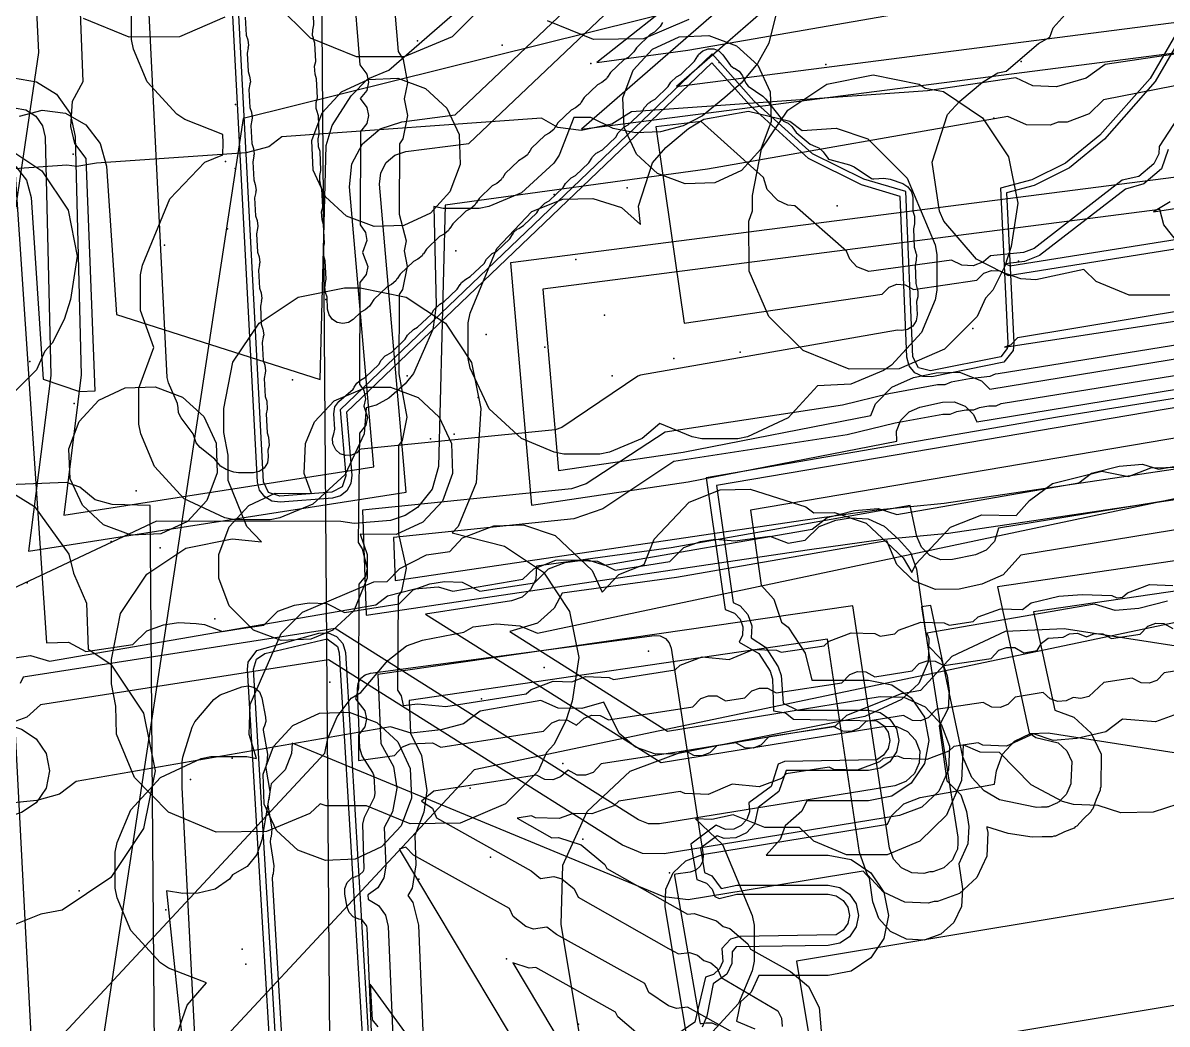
# Model space of a CAD drawing. Header units: metres. Extents: x -3943 to -3664, y 4962 to 6622.
# Drawn here: x -3875.12 to -3837.17, y 6175.87 to 6209.08 of the extents above; entities that cross this region are included whole.
import ezdxf

# ---------------------------------------------------------------- set-up
doc = ezdxf.new("R2010")
doc.units = ezdxf.units.M
for name, color, linetype in [('AI_GREENING_EXCLUSIONS', 1, 'Continuous'), ('AI_GREENING_LAWN', 82, 'Continuous'), ('AI_GREENING_REJECTED', 6, 'Continuous')]:
    doc.layers.add(name, color=color, linetype=linetype)

msp = doc.modelspace()

# ---------------------------------------------------------------- linework, layer by layer
at = {"layer": 'AI_GREENING_EXCLUSIONS'}
for points in [[(-3865.849, 6294.142), (-3864.477, 6112.147)], [(-3875.359, 6204.318), (-3875.002, 6203.855), (-3874.85, 6203.289), (-3874.445, 6197.264), (-3873.242, 6196.852), (-3872.728, 6196.872), (-3873.027, 6204.578), (-3873.4, 6205.07), (-3873.536, 6205.639), (-3873.48, 6206.484), (-3873.126, 6207.137), (-3873.537, 6217.773), (-3873.91, 6218.265), (-3874.059, 6219.143), (-3873.943, 6219.822), (-3873.636, 6220.332), (-3874.443, 6241.17), (-3875.359, 6240.76)], [(-3876.358, 6218.601), (-3874.336, 6188.515), (-3873.613, 6188.534), (-3873.035, 6188.229), (-3871.475, 6188.457), (-3871.01, 6188.916), (-3870.458, 6189.112), (-3869.963, 6189.184), (-3869.379, 6189.154), (-3869.105, 6189.126), (-3868.501, 6188.893), (-3868.029, 6188.962), (-3867.127, 6189.103), (-3866.666, 6189.566), (-3866.117, 6189.768), (-3865.623, 6189.845), (-3865.038, 6189.821), (-3864.457, 6189.521), (-3862.639, 6189.806), (-3862.178, 6190.269), (-3861.629, 6190.47), (-3861.135, 6190.548), (-3860.55, 6190.524), (-3859.97, 6190.224), (-3858.152, 6190.509), (-3857.691, 6190.971), (-3857.141, 6191.173), (-3856.647, 6191.25), (-3856.062, 6191.226), (-3855.482, 6190.927), (-3853.664, 6191.211), (-3853.203, 6191.674), (-3852.653, 6191.876), (-3852.159, 6191.953), (-3851.497, 6191.893), (-3850.35, 6192.052), (-3849.744, 6191.825), (-3849.176, 6191.914), (-3848.715, 6192.377), (-3848.166, 6192.578), (-3847.672, 6192.656), (-3847.087, 6192.632), (-3846.556, 6192.386), (-3846.079, 6191.947), (-3845.682, 6191.511), (-3845.485, 6190.955), (-3845.123, 6188.436), (-3844.666, 6187.969), (-3844.471, 6187.418), (-3844.4, 6186.923), (-3844.431, 6186.338), (-3844.738, 6185.762), (-3844.476, 6183.94), (-3844.019, 6183.473), (-3843.824, 6182.921), (-3843.753, 6182.427), (-3843.785, 6181.842), (-3844.08, 6181.189), (-3843.96, 6180.355), (-3843.992, 6179.77), (-3844.244, 6179.242), (-3844.68, 6178.851), (-3845.231, 6178.656), (-3845.816, 6178.688), (-3846.344, 6178.94), (-3846.735, 6179.376), (-3846.93, 6179.928), (-3847.042, 6180.708), (-3847.253, 6180.939), (-3853.056, 6179.994), (-3853.871, 6180.089), (-3866.188, 6185.187), (-3866.213, 6184.845), (-3866.42, 6184.297), (-3866.886, 6183.84), (-3867.194, 6181.982), (-3867.364, 6181.496), (-3867.689, 6181.096), (-3868.175, 6180.82), (-3868.266, 6180.676), (-3868.744, 6180.339), (-3869.315, 6180.21), (-3869.815, 6180.197), (-3870.355, 6180.289), (-3869.253, 6169.775)], [(-3875.237, 6205.978), (-3874.483, 6206.181), (-3873.709, 6206.08), (-3873.033, 6205.691), (-3872.557, 6205.073), (-3872.353, 6204.32), (-3872.023, 6199.399), (-3865.264, 6197.253), (-3865.066, 6205.013), (-3864.87, 6205.672), (-3864.233, 6206.662), (-3863.684, 6207.217), (-3862.99, 6207.508), (-3853.147, 6216.064)], [(-3849.882, 6210.077), (-3853.449, 6206.97), (-3791.78, 6214.915)], [(-3875.435, 6207.259), (-3874.666, 6207.125), (-3874.006, 6206.708), (-3873.557, 6206.07), (-3873.386, 6205.309), (-3873.191, 6197.404), (-3873.769, 6192.748), (-3863.488, 6194.356), (-3864.293, 6203.64), (-3864.213, 6204.396), (-3863.857, 6205.067), (-3863.277, 6205.558), (-3862.556, 6205.796), (-3860.781, 6206.025), (-3852.043, 6214.324)], [(-3850.274, 6211.061), (-3856.595, 6205.556), (-3791.652, 6213.924)], [(-3875.41, 6206.259), (-3875.026, 6206.192), (-3874.696, 6205.984), (-3874.471, 6205.665), (-3874.386, 6205.284), (-3874.191, 6197.379), (-3874.932, 6191.555), (-3862.412, 6193.512), (-3863.296, 6203.726), (-3863.257, 6204.104), (-3863.079, 6204.44), (-3862.789, 6204.685), (-3862.428, 6204.805), (-3860.329, 6205.075), (-3851.354, 6213.599)], [(-3836.587, 6208.825), (-3837.569, 6207.133), (-3839.253, 6205.216), (-3840.416, 6204.263), (-3841.579, 6203.686), (-3842.498, 6203.44), (-3842.253, 6198.459), (-3842.285, 6198.212), (-3842.59, 6197.826), (-3844.98, 6197.333), (-3845.278, 6197.342), (-3845.545, 6197.473), (-3845.733, 6197.704), (-3845.808, 6197.992), (-3846.032, 6203.318), (-3847.315, 6203.709), (-3849.07, 6204.581), (-3851.015, 6206.352), (-3852.272, 6207.752), (-3864.389, 6196.16), (-3864.214, 6194.072), (-3864.245, 6193.8), (-3864.379, 6193.56), (-3864.594, 6193.39), (-3864.858, 6193.316), (-3866.588, 6193.183), (-3866.863, 6193.217), (-3867.104, 6193.355), (-3867.272, 6193.575), (-3867.341, 6193.844), (-3868.344, 6212.884)], [(-3836.777, 6208.889), (-3837.741, 6207.235), (-3839.403, 6205.349), (-3840.542, 6204.418), (-3841.665, 6203.866), (-3842.706, 6203.594), (-3842.453, 6198.45), (-3842.476, 6198.273), (-3842.693, 6197.997), (-3845.017, 6197.53), (-3845.42, 6197.63), (-3845.609, 6198), (-3845.839, 6203.478), (-3847.236, 6203.892), (-3848.94, 6204.732), (-3850.876, 6206.496), (-3852.261, 6208.054), (-3864.596, 6196.239), (-3864.413, 6194.055), (-3864.531, 6193.689), (-3864.873, 6193.515), (-3866.604, 6193.382), (-3866.972, 6193.505), (-3867.141, 6193.854), (-3868.155, 6213.098)], [(-3849.916, 6212.635), (-3856.085, 6207.76), (-3853.073, 6208.173), (-3842.93, 6209.943)], [(-3821.509, 6210.341), (-3839.233, 6207.697), (-3839.857, 6207.238), (-3840.848, 6206.951), (-3841.627, 6206.989), (-3842.193, 6207.256), (-3845.121, 6206.825), (-3854.936, 6206.124), (-3855.593, 6205.714), (-3856.603, 6205.504), (-3857.378, 6205.601), (-3857.922, 6205.911), (-3866.536, 6205.296), (-3866.964, 6204.965), (-3867.717, 6204.761), (-3872.677, 6204.42), (-3873.332, 6204.309), (-3873.67, 6204.352), (-3876.658, 6204.146)], [(-3864.182, 6210.523), (-3863.947, 6207.689), (-3863.713, 6207.374), (-3863.663, 6207.106), (-3863.719, 6206.838), (-3863.933, 6206.573), (-3863.717, 6206.272), (-3863.664, 6206.004), (-3863.718, 6205.737), (-3863.931, 6205.47), (-3863.94, 6202.381), (-3863.764, 6202.126), (-3863.714, 6201.857), (-3863.858, 6201.46), (-3863.679, 6201.001), (-3863.733, 6200.733), (-3863.946, 6200.467), (-3863.956, 6197.093), (-3863.815, 6196.878), (-3863.764, 6196.609), (-3863.815, 6196.368), (-3863.694, 6195.998), (-3863.749, 6195.73), (-3863.961, 6195.463), (-3864.005, 6191.842), (-3863.866, 6191.629), (-3863.71, 6190.994), (-3863.764, 6190.727), (-3863.976, 6190.46), (-3863.987, 6187.007), (-3864.097, 6186.656), (-3863.777, 6186.259), (-3863.725, 6185.991), (-3863.779, 6185.723), (-3863.991, 6185.457), (-3863.994, 6184.612), (-3862.804, 6184.775), (-3862.531, 6185.063), (-3862.275, 6185.159), (-3861.538, 6185.195), (-3861.264, 6185.054), (-3857.857, 6185.58), (-3857.586, 6185.864), (-3857.33, 6185.96), (-3857.058, 6185.95), (-3856.76, 6185.784), (-3856.509, 6186.014), (-3856.253, 6186.11), (-3855.98, 6186.1), (-3855.702, 6185.955), (-3852.909, 6186.386), (-3852.642, 6186.666), (-3852.386, 6186.761), (-3852.113, 6186.751), (-3851.816, 6186.585), (-3851.184, 6186.687), (-3850.951, 6186.919), (-3850.696, 6187.015), (-3850.423, 6187.005), (-3850.141, 6186.856), (-3847.962, 6187.192), (-3847.698, 6187.467), (-3847.442, 6187.562), (-3847.169, 6187.552), (-3846.872, 6187.386), (-3845.63, 6187.587), (-3845.394, 6187.824), (-3845.138, 6187.92), (-3844.865, 6187.911), (-3844.579, 6187.758), (-3843.015, 6187.997), (-3842.754, 6188.268), (-3842.498, 6188.363), (-3842.225, 6188.354), (-3841.927, 6188.187), (-3841.481, 6188.26), (-3841.34, 6188.504), (-3841.121, 6188.668), (-3840.625, 6188.702), (-3840.417, 6188.808), (-3840.145, 6188.83), (-3839.85, 6188.716), (-3839.58, 6188.825), (-3839.307, 6188.816), (-3839.018, 6188.659), (-3838.067, 6188.803), (-3837.81, 6189.069), (-3837.554, 6189.165), (-3837.281, 6189.155), (-3836.983, 6188.989)], [(-3862.854, 6210.233), (-3862.679, 6208.122), (-3862.508, 6207.86), (-3862.363, 6207.093), (-3862.474, 6206.561), (-3862.364, 6206), (-3862.519, 6205.235), (-3862.632, 6205.067), (-3862.639, 6202.735), (-3862.414, 6201.845), (-3862.482, 6201.52), (-3862.379, 6200.997), (-3862.534, 6200.232), (-3862.647, 6200.064), (-3862.655, 6197.433), (-3862.394, 6195.994), (-3862.549, 6195.229), (-3862.662, 6195.06), (-3862.671, 6192.132), (-3862.41, 6190.99), (-3862.564, 6190.225), (-3862.677, 6190.057), (-3862.699, 6186.941), (-3862.575, 6186.753), (-3862.512, 6186.431), (-3862.02, 6186.488), (-3861.101, 6186.397), (-3858.434, 6186.817), (-3858.27, 6186.97), (-3857.538, 6187.243), (-3856.922, 6187.221), (-3856.462, 6187.393), (-3855.682, 6187.366), (-3855.536, 6187.299), (-3853.49, 6187.618), (-3853.325, 6187.772), (-3852.594, 6188.044), (-3851.7, 6187.964), (-3850.905, 6188.298), (-3850.125, 6188.271), (-3849.971, 6188.201), (-3848.546, 6188.419), (-3848.381, 6188.573), (-3847.65, 6188.845), (-3846.87, 6188.818), (-3846.686, 6188.733), (-3846.205, 6188.811), (-3846.078, 6188.93), (-3845.347, 6189.203), (-3844.567, 6189.176), (-3844.406, 6189.103), (-3843.602, 6189.22), (-3843.437, 6189.374), (-3842.706, 6189.647), (-3841.976, 6189.621), (-3841.683, 6189.841), (-3840.77, 6190.06), (-3839.992, 6190.121), (-3839.009, 6190.081), (-3838.841, 6190.005), (-3838.654, 6190.025), (-3838.493, 6190.175), (-3837.762, 6190.448), (-3836.982, 6190.42)], [(-3850.125, 6209.429), (-3850.388, 6208.406), (-3850.757, 6207.725), (-3851.297, 6207.077), (-3851.838, 6206.598), (-3852.588, 6205.99), (-3853.224, 6205.656), (-3853.974, 6205.461), (-3854.802, 6205.424), (-3855.548, 6205.572), (-3856.292, 6205.936), (-3856.854, 6205.934), (-3857.339, 6204.691), (-3857.517, 6204.427), (-3858.591, 6203.439), (-3859.674, 6202.986), (-3859.996, 6202.921), (-3861.184, 6202.921), (-3861.497, 6202.984), (-3861.42, 6199.705), (-3861.531, 6198.91), (-3862.169, 6197.451), (-3862.44, 6197.103), (-3862.988, 6196.628), (-3863.401, 6196.393), (-3863.743, 6196.308), (-3863.808, 6195.449), (-3864.439, 6194.102), (-3865.512, 6193.114), (-3866.596, 6192.661), (-3866.918, 6192.596), (-3868.106, 6192.596), (-3868.428, 6192.661), (-3869.775, 6193.292), (-3870.763, 6194.366), (-3871.216, 6195.449), (-3871.281, 6195.771), (-3871.281, 6196.959), (-3870.785, 6198.311), (-3871.226, 6199.533), (-3871.226, 6200.72), (-3871.161, 6201.043), (-3870.25, 6203.238), (-3869.09, 6204.46), (-3868.497, 6204.703), (-3868.476, 6205.1), (-3868.493, 6205.379), (-3869.753, 6205.868), (-3870.016, 6206.045), (-3871.004, 6207.119), (-3871.457, 6208.203), (-3871.522, 6208.525), (-3871.522, 6209.712)], [(-3859.808, 6209.694), (-3860.888, 6208.614), (-3862.474, 6207.951), (-3864.058, 6207.951), (-3865.58, 6208.571), (-3866.724, 6209.694)], [(-3868.424, 6209.262), (-3869.932, 6208.615), (-3871.593, 6208.599), (-3873.115, 6209.219)], [(-3853.034, 6209.19), (-3854.543, 6208.543), (-3856.204, 6208.527), (-3857.726, 6209.147)], [(-3837.089, 6200.047), (-3838.439, 6200.047), (-3839.523, 6200.5), (-3839.936, 6200.891), (-3841.528, 6200.558), (-3842.021, 6200.588), (-3842.655, 6200.806), (-3843.502, 6201.236), (-3844.58, 6202.505), (-3844.727, 6202.83), (-3844.963, 6204.46), (-3844.453, 6206.034), (-3844.052, 6206.475), (-3843.299, 6207.106), (-3842.794, 6207.419), (-3842.51, 6207.473), (-3841.438, 6208.395), (-3841.069, 6208.606), (-3840.953, 6208.913), (-3840.551, 6209.355)], [(-3790.982, 6208.868), (-3819.826, 6205.151), (-3819.87, 6204.511), (-3820.217, 6203.812), (-3820.805, 6203.299), (-3821.545, 6203.051), (-3835.241, 6201.286), (-3836.058, 6201.35), (-3836.78, 6201.736), (-3837.288, 6202.379), (-3837.419, 6202.885), (-3857.876, 6200.249), (-3857.354, 6194.225), (-3853.224, 6194.835), (-3847.001, 6196.05), (-3846.847, 6196.439), (-3846.305, 6196.999), (-3845.59, 6197.31), (-3844.838, 6197.473), (-3844.057, 6197.486), (-3843.331, 6197.2), (-3843.053, 6196.931), (-3801.897, 6203.662)], [(-3834.988, 6208.742), (-3837.434, 6204.979), (-3837.453, 6204.736), (-3837.613, 6204.404), (-3838.113, 6203.982), (-3838.668, 6203.856), (-3841.586, 6201.598), (-3841.936, 6201.456), (-3843.027, 6201.353), (-3843.261, 6201.146), (-3843.611, 6201.02), (-3843.985, 6201.04), (-3844.325, 6201.206), (-3847.07, 6200.825), (-3847.464, 6200.989), (-3847.696, 6201.242), (-3847.803, 6201.499), (-3849.525, 6203.009), (-3849.753, 6203.029), (-3850.085, 6203.188), (-3850.435, 6203.554), (-3850.56, 6203.944), (-3852.628, 6205.81), (-3854.127, 6205.626), (-3853.194, 6199.116), (-3846.622, 6200.082), (-3846.396, 6200.315), (-3846.139, 6200.406), (-3845.866, 6200.392), (-3845.583, 6200.235), (-3843.482, 6200.543), (-3843.256, 6200.775), (-3842.999, 6200.866), (-3842.726, 6200.852), (-3842.45, 6200.702), (-3827.921, 6203.017)], [(-3836.914, 6206.983), (-3839.283, 6206.519), (-3839.758, 6206.063), (-3840.485, 6205.78), (-3840.791, 6205.787), (-3841.058, 6205.683), (-3841.838, 6205.698), (-3842.452, 6205.966), (-3852.421, 6204.227), (-3861.122, 6203.03), (-3861.337, 6194.361), (-3861.554, 6193.611), (-3862.04, 6193.001), (-3862.447, 6192.735), (-3862.927, 6192.571), (-3864.133, 6192.474), (-3864.576, 6192.533), (-3870.693, 6192.546), (-3879.333, 6188.487)], [(-3788.133, 6206.658), (-3825.87, 6200.164), (-3842.78, 6197.44), (-3842.876, 6197.422), (-3843.053, 6197.349), (-3843.726, 6197.267), (-3844.332, 6197.155), (-3844.543, 6197.07), (-3844.789, 6197.072), (-3846.399, 6196.777), (-3847.937, 6196.402), (-3853.826, 6195.497), (-3856.443, 6193.789), (-3856.924, 6193.623), (-3863.865, 6192.909), (-3863.735, 6189.427), (-3849.037, 6191.605), (-3846.667, 6191.94), (-3844.429, 6192.155), (-3829.465, 6194.372), (-3800.911, 6198.41)], [(-3788.956, 6205.501), (-3825.701, 6199.179), (-3842.609, 6196.455), (-3842.685, 6196.44), (-3842.855, 6196.369), (-3843.086, 6196.367), (-3843.406, 6196.308), (-3843.592, 6196.231), (-3843.841, 6196.229), (-3844.156, 6196.171), (-3844.38, 6196.086), (-3844.61, 6196.088), (-3846.192, 6195.798), (-3847.784, 6195.413), (-3853.54, 6194.532), (-3855.886, 6192.959), (-3856.847, 6192.626), (-3862.831, 6192.01), (-3862.777, 6190.577), (-3849.177, 6192.595), (-3846.807, 6192.93), (-3844.564, 6193.146), (-3829.605, 6195.363), (-3801.051, 6199.401)], [(-3875.79, 6205.033), (-3874.493, 6204.165), (-3873.625, 6202.868), (-3873.321, 6201.337), (-3873.542, 6199.896), (-3873.754, 6199.241), (-3874.147, 6198.451), (-3874.396, 6198.184), (-3874.668, 6197.571), (-3875.748, 6196.491)], [(-3837.14, 6204.881), (-3837.364, 6204.236), (-3837.946, 6203.733), (-3838.558, 6203.562), (-3841.402, 6201.361), (-3841.902, 6201.158), (-3842.534, 6201.087), (-3842.386, 6201.017), (-3827.969, 6203.313)], [(-3837.075, 6203.137), (-3837.622, 6202.806), (-3828.13, 6204.3)], [(-3836.534, 6204.007), (-3858.955, 6201.118), (-3858.259, 6193.08), (-3853.056, 6193.849), (-3846.144, 6195.198), (-3846.15, 6195.534), (-3846.006, 6195.897), (-3845.735, 6196.177), (-3845.378, 6196.332), (-3844.626, 6196.495), (-3844.236, 6196.502), (-3843.873, 6196.359), (-3843.592, 6196.088), (-3843.488, 6195.847), (-3801.736, 6202.675)], [(-3819.39, 6202.396), (-3842.134, 6198.626), (-3842.364, 6198.385), (-3842.563, 6198.315), (-3829.894, 6200.26)], [(-3803.679, 6198.71), (-3842.763, 6192.318), (-3842.905, 6191.87), (-3843.177, 6191.59), (-3843.535, 6191.435), (-3844.288, 6191.273), (-3844.678, 6191.267), (-3845.041, 6191.411), (-3845.321, 6191.683), (-3845.476, 6192.041), (-3845.697, 6193.068), (-3853.619, 6191.667), (-3858.084, 6191.06), (-3858.115, 6190.611), (-3858.286, 6190.279), (-3858.567, 6190.033), (-3858.919, 6189.908), (-3861.766, 6189.463), (-3853.96, 6184.54), (-3846.528, 6185.75), (-3846.138, 6185.737), (-3845.783, 6185.575), (-3845.517, 6185.29), (-3845.381, 6184.924), (-3845.394, 6184.534), (-3845.556, 6184.179), (-3845.841, 6183.913), (-3846.207, 6183.776), (-3854.012, 6182.505), (-3854.372, 6182.512), (-3854.706, 6182.646), (-3864.771, 6188.993), (-3875.112, 6187.377), (-3875.213, 6187.164)], [(-3823.994, 6198.683), (-3840.815, 6196.001), (-3852.459, 6193.983), (-3851.834, 6189.622), (-3851.518, 6189.5), (-3851.336, 6189.297), (-3851.245, 6189.039), (-3851.26, 6188.766), (-3851.369, 6188.539), (-3850.716, 6188.165), (-3850.341, 6187.579), (-3850.267, 6187.316), (-3850.229, 6186.256), (-3849.827, 6186.196), (-3849.562, 6185.978), (-3846.806, 6185.925), (-3846.579, 6185.773), (-3846.427, 6185.546), (-3846.374, 6185.278), (-3846.427, 6185.01), (-3846.579, 6184.783), (-3846.806, 6184.631), (-3849.864, 6184.578), (-3850.078, 6184.486), (-3850.304, 6183.753), (-3851.049, 6183.208), (-3851.025, 6182.912), (-3851.118, 6182.655), (-3851.301, 6182.453), (-3851.549, 6182.337), (-3851.821, 6182.324), (-3852.13, 6182.463), (-3852.976, 6181.837), (-3852.777, 6180.661), (-3852.449, 6180.541), (-3852.265, 6180.339), (-3852.18, 6180.103), (-3852.035, 6180.036), (-3851.448, 6180.175), (-3848.414, 6180.175), (-3848.146, 6180.122), (-3847.919, 6179.97), (-3847.767, 6179.743), (-3847.714, 6179.475), (-3847.767, 6179.208), (-3847.919, 6178.981), (-3848.146, 6178.829), (-3851.35, 6178.775), (-3851.652, 6178.69), (-3851.948, 6178.376), (-3851.904, 6177.945), (-3852.02, 6177.698), (-3852.222, 6177.514), (-3852.488, 6177.42), (-3852.84, 6175.933), (-3853.917, 6175.19)], [(-3804.488, 6197.564), (-3842.027, 6191.425), (-3842.608, 6190.768), (-3843.324, 6190.458), (-3844.077, 6190.296), (-3844.858, 6190.284), (-3845.583, 6190.571), (-3846.143, 6191.114), (-3846.466, 6191.892), (-3853.448, 6190.681), (-3857.239, 6190.166), (-3857.499, 6189.662), (-3858.061, 6189.171), (-3858.978, 6188.887), (-3853.747, 6185.588), (-3846.689, 6186.737), (-3845.909, 6186.71), (-3845.199, 6186.386), (-3844.667, 6185.816), (-3844.394, 6185.085), (-3844.421, 6184.305), (-3844.745, 6183.595), (-3845.315, 6183.063), (-3846.046, 6182.789), (-3853.851, 6181.518), (-3854.571, 6181.532), (-3855.24, 6181.8), (-3864.987, 6187.947), (-3874.535, 6186.455), (-3874.992, 6186.043), (-3875.727, 6185.783)], [(-3875.997, 6197.198), (-3874.801, 6174.442), (-3865.104, 6184.855), (-3865.014, 6185.346), (-3864.697, 6186.055), (-3864.232, 6186.682), (-3863.919, 6186.869), (-3863.015, 6187.932), (-3862.403, 6188.417), (-3861.872, 6188.6), (-3860.504, 6188.866), (-3860.189, 6189.046), (-3859.415, 6189.145), (-3858.638, 6189.073), (-3858.056, 6188.831), (-3834.993, 6193.714)], [(-3875.997, 6197.198), (-3874.801, 6174.442), (-3865.104, 6184.855), (-3865.014, 6185.346), (-3864.697, 6186.055), (-3864.232, 6186.682), (-3863.919, 6186.869), (-3863.015, 6187.932), (-3862.403, 6188.417), (-3861.872, 6188.6), (-3860.504, 6188.866), (-3860.189, 6189.046), (-3859.415, 6189.145), (-3858.638, 6189.073), (-3858.056, 6188.831), (-3834.993, 6193.714)], [(-3831.937, 6197.163), (-3852.12, 6193.737), (-3851.563, 6189.848), (-3851.338, 6189.74), (-3851.078, 6189.45), (-3850.948, 6189.082), (-3850.974, 6188.682), (-3850.492, 6188.365), (-3850.074, 6187.715), (-3849.979, 6187.427), (-3849.904, 6186.513), (-3849.429, 6186.278), (-3847.074, 6186.278), (-3846.691, 6186.202), (-3846.367, 6185.985), (-3846.15, 6185.661), (-3846.074, 6185.278), (-3846.15, 6184.895), (-3846.367, 6184.571), (-3846.691, 6184.354), (-3847.074, 6184.278), (-3849.81, 6184.278), (-3850.057, 6183.582), (-3850.738, 6183.052), (-3850.861, 6182.501), (-3851.123, 6182.212), (-3851.476, 6182.046), (-3851.866, 6182.027), (-3852.1, 6182.111), (-3852.65, 6181.705), (-3852.513, 6180.896), (-3852.271, 6180.782), (-3851.963, 6180.369), (-3851.448, 6180.475), (-3848.414, 6180.475), (-3848.031, 6180.399), (-3847.707, 6180.183), (-3847.49, 6179.858), (-3847.414, 6179.475), (-3847.49, 6179.093), (-3847.707, 6178.768), (-3848.031, 6178.552), (-3848.414, 6178.475), (-3851.471, 6178.429), (-3851.595, 6178.26), (-3851.613, 6177.873), (-3851.779, 6177.52), (-3852.226, 6177.2), (-3852.441, 6176.127), (-3852.591, 6175.766)], [(-3831.78, 6196.176), (-3850.993, 6192.918), (-3850.635, 6190.425), (-3850.217, 6189.959), (-3849.959, 6189.202), (-3849.746, 6189.03), (-3849.182, 6188.168), (-3848.96, 6187.278), (-3847.074, 6187.278), (-3846.309, 6187.126), (-3845.66, 6186.692), (-3845.226, 6186.043), (-3845.074, 6185.278), (-3845.226, 6184.513), (-3845.66, 6183.864), (-3846.309, 6183.43), (-3847.074, 6183.278), (-3849.12, 6183.278), (-3849.292, 6182.935), (-3849.84, 6182.441), (-3850.004, 6181.986), (-3850.467, 6181.475), (-3848.414, 6181.475), (-3847.649, 6181.323), (-3847, 6180.89), (-3846.566, 6180.241), (-3846.414, 6179.475), (-3846.566, 6178.71), (-3847, 6178.061), (-3847.649, 6177.628), (-3848.414, 6177.475), (-3850.716, 6177.475), (-3850.974, 6176.926), (-3851.325, 6176.607), (-3851.453, 6175.967), (-3850.848, 6175.706)], [(-3876.218, 6187.89), (-3874.869, 6188.098), (-3874.245, 6187.903), (-3863.416, 6189.779), (-3863.033, 6190.073), (-3862.122, 6190.303), (-3861.345, 6190.373), (-3860.86, 6190.222), (-3858.539, 6190.624), (-3858.173, 6190.973), (-3857.445, 6191.254), (-3856.388, 6191.269), (-3855.829, 6191.093), (-3848.95, 6192.285), (-3848.449, 6192.669), (-3847.538, 6192.898), (-3846.761, 6192.967), (-3846.137, 6192.772), (-3840.101, 6193.818), (-3839.68, 6194.141), (-3838.77, 6194.371), (-3837.992, 6194.442), (-3837.46, 6194.275), (-3836.685, 6194.41)], [(-3870.501, 6174.121), (-3869.672, 6176.493), (-3869.034, 6177.233), (-3870.291, 6177.722), (-3870.555, 6177.899), (-3871.543, 6178.973), (-3871.996, 6180.056), (-3872.061, 6180.379), (-3872.061, 6181.566), (-3871.996, 6181.889), (-3871.543, 6182.972), (-3870.555, 6184.046), (-3869.208, 6184.676), (-3868.886, 6184.742), (-3868.886, 6184.742), (-3867.698, 6184.742), (-3867.372, 6184.675), (-3867.619, 6185.474), (-3867.586, 6186.468), (-3866.555, 6188.826), (-3865.85, 6189.527), (-3863.483, 6190.537), (-3863.045, 6190.549), (-3862.626, 6190.983), (-3861.739, 6191.434), (-3860.967, 6191.54), (-3860.539, 6191.991), (-3859.509, 6192.398), (-3858.515, 6192.425), (-3857.465, 6192.073), (-3856.241, 6190.914), (-3855.911, 6190.19), (-3855.355, 6190.776), (-3854.52, 6191.11), (-3854.191, 6191.956), (-3853.031, 6193.178), (-3852.001, 6193.585), (-3851.007, 6193.612), (-3849.156, 6193.024), (-3848.896, 6192.821), (-3848.203, 6192.84), (-3847.153, 6192.488), (-3845.929, 6191.329), (-3845.639, 6190.843), (-3845.514, 6191.125), (-3844.354, 6192.347), (-3843.324, 6192.754), (-3842.183, 6192.734), (-3841.734, 6193.239), (-3840.978, 6193.795), (-3839.343, 6194.203), (-3838.454, 6194.036), (-3837.712, 6194.315), (-3836.718, 6194.342)], [(-3876.399, 6194.057), (-3874.738, 6193.034), (-3873.596, 6191.452), (-3873.448, 6190.828), (-3873.009, 6189.832), (-3872.953, 6188.306), (-3872.202, 6187.805), (-3871.119, 6186.182), (-3870.738, 6184.269), (-3871.119, 6182.356), (-3872.202, 6180.733), (-3873.825, 6179.65), (-3874.524, 6179.51), (-3875.523, 6179.114)], [(-3870.237, 6109.936), (-3870.897, 6193.069), (-3872.158, 6193.104), (-3872.724, 6193.252), (-3873.234, 6193.679), (-3873.682, 6193.832), (-3878.356, 6193.646)], [(-3824.487, 6193.057), (-3842.805, 6190.372), (-3841.747, 6185.531), (-3841.526, 6185.379), (-3840.786, 6185.196), (-3840.499, 6184.932), (-3840.334, 6184.579), (-3840.363, 6183.892), (-3840.372, 6183.865), (-3840.373, 6183.836), (-3840.439, 6183.683), (-3840.496, 6183.526), (-3840.516, 6183.504), (-3840.527, 6183.478), (-3840.647, 6183.361), (-3840.76, 6183.238), (-3840.786, 6183.226), (-3840.807, 6183.206), (-3840.962, 6183.144), (-3841.113, 6183.073), (-3841.142, 6183.072), (-3841.169, 6183.061), (-3841.336, 6183.063), (-3841.503, 6183.056), (-3841.554, 6183.066), (-3841.559, 6183.066), (-3841.564, 6183.068), (-3842.732, 6183.304), (-3843.247, 6183.606), (-3843.646, 6184.045), (-3843.945, 6184.737), (-3845.016, 6189.75), (-3845.319, 6189.707), (-3844.113, 6182.064), (-3844.113, 6182.064), (-3844.113, 6182.064), (-3844.12, 6181.869), (-3844.128, 6181.674), (-3844.128, 6181.674), (-3844.128, 6181.674), (-3844.21, 6181.497), (-3844.292, 6181.32), (-3844.292, 6181.32), (-3844.292, 6181.32), (-3844.435, 6181.187), (-3844.578, 6181.055), (-3844.578, 6181.055), (-3844.578, 6181.055), (-3844.578, 6181.055), (-3844.944, 6180.92), (-3845.042, 6180.924), (-3845.246, 6180.866), (-3845.636, 6180.884), (-3845.989, 6181.05), (-3846.252, 6181.338), (-3846.384, 6181.705), (-3847.6, 6189.746), (-3863.349, 6187.46), (-3863.255, 6185.177), (-3862.83, 6184.413), (-3862.719, 6183.69), (-3862.862, 6182.908), (-3863.14, 6182.386), (-3863.087, 6181.111), (-3863.147, 6180.725), (-3863.35, 6180.392), (-3863.665, 6180.162), (-3863.681, 6180.159), (-3863.671, 6180.002), (-3863.658, 6180.001), (-3863.325, 6179.798), (-3863.095, 6179.483), (-3863.003, 6179.104), (-3862.614, 6169.721)], [(-3854.922, 6165.07), (-3857.274, 6179.186), (-3857.212, 6181.138), (-3856.407, 6182.918), (-3854.982, 6184.254), (-3853.153, 6184.941), (-3848.169, 6185.761), (-3848.169, 6185.761), (-3847.799, 6186.117), (-3845.983, 6186.829), (-3845.346, 6186.944), (-3844.307, 6188.077), (-3842.538, 6188.901), (-3840.589, 6188.986), (-3835.654, 6188.226), (-3835.333, 6188.165), (-3833.821, 6187.558), (-3833.39, 6187.215), (-3798.789, 6192.97)], [(-3824.345, 6192.067), (-3841.602, 6189.538), (-3840.897, 6186.28), (-3840.267, 6186.051), (-3839.692, 6185.523), (-3839.362, 6184.816), (-3839.374, 6183.74), (-3839.394, 6183.686), (-3839.395, 6183.628), (-3839.527, 6183.321), (-3839.641, 6183.007), (-3839.68, 6182.964), (-3839.703, 6182.911), (-3839.943, 6182.678), (-3840.169, 6182.431), (-3840.221, 6182.407), (-3840.263, 6182.367), (-3840.573, 6182.243), (-3840.876, 6182.102), (-3840.934, 6182.099), (-3840.988, 6182.078), (-3841.322, 6182.082), (-3841.656, 6182.068), (-3842.446, 6182.19), (-3843.155, 6182.41), (-3843.155, 6182.366), (-3843.125, 6182.22), (-3843.156, 6181.44), (-3843.156, 6181.44), (-3843.156, 6181.44), (-3843.319, 6181.086), (-3843.483, 6180.731), (-3843.483, 6180.731), (-3843.483, 6180.731), (-3843.77, 6180.467), (-3844.056, 6180.202), (-3844.056, 6180.202), (-3844.056, 6180.202), (-3844.056, 6180.202), (-3844.789, 6179.932), (-3844.906, 6179.937), (-3845.097, 6179.877), (-3845.876, 6179.913), (-3846.582, 6180.245), (-3847.108, 6180.822), (-3847.373, 6181.556), (-3848.443, 6188.633), (-3862.313, 6186.603), (-3862.268, 6185.521), (-3861.9, 6184.779), (-3861.722, 6183.619), (-3861.822, 6182.894), (-3862.128, 6182.125), (-3862.088, 6181.152), (-3862.208, 6180.381), (-3862.357, 6180.136), (-3862.188, 6179.904), (-3862.004, 6179.145), (-3861.657, 6170.77)], [(-3837.158, 6189.895), (-3838.117, 6189.656), (-3838.894, 6189.586), (-3839.583, 6189.801), (-3845.143, 6188.832), (-3845.078, 6188.663), (-3845.098, 6187.883), (-3845.414, 6187.17), (-3845.979, 6186.632), (-3847.201, 6186.069), (-3853.432, 6184.833), (-3854.14, 6184.82), (-3854.807, 6185.055), (-3855.352, 6185.508), (-3855.855, 6186.543), (-3856.587, 6186.331), (-3857.367, 6186.349), (-3857.94, 6186.603), (-3859.957, 6186.251), (-3860.511, 6185.826), (-3861.264, 6185.624), (-3862.247, 6185.517), (-3862.936, 6185.732), (-3873.357, 6183.917), (-3873.911, 6183.491), (-3874.665, 6183.289), (-3875.648, 6183.183)], [(-3832.899, 6190.032), (-3860.158, 6184.297), (-3872.835, 6170.684)], [(-3832.899, 6190.032), (-3860.158, 6184.297), (-3872.835, 6170.684)], [(-3851.47, 6165.645), (-3853.821, 6179.761), (-3853.803, 6180.347), (-3853.561, 6180.881), (-3853.134, 6181.281), (-3852.585, 6181.488), (-3846.448, 6182.497), (-3846.332, 6182.765), (-3845.91, 6183.171), (-3845.365, 6183.384), (-3842.902, 6183.826), (-3842.833, 6184.273), (-3842.633, 6184.823), (-3842.238, 6185.254), (-3841.707, 6185.502), (-3841.122, 6185.527), (-3836.091, 6184.748), (-3835.555, 6184.513), (-3835.206, 6184.171), (-3834.915, 6183.413), (-3798.215, 6189.518)], [(-3866.354, 6165.469), (-3867.676, 6187.632), (-3867.648, 6187.872), (-3867.366, 6188.255), (-3865.305, 6188.833), (-3864.998, 6188.843), (-3864.717, 6188.722), (-3864.514, 6188.492), (-3864.429, 6188.197), (-3863.483, 6172.406)], [(-3866.128, 6165.052), (-3867.476, 6187.643), (-3867.38, 6187.97), (-3867.097, 6188.159), (-3865.035, 6188.647), (-3864.689, 6188.396), (-3864.629, 6188.185), (-3863.682, 6172.395)], [(-3834.806, 6187.916), (-3837.27, 6187.514), (-3837.512, 6187.27), (-3837.768, 6187.175), (-3838.041, 6187.184), (-3838.33, 6187.342), (-3839.279, 6187.198), (-3839.772, 6186.737), (-3840.037, 6186.669), (-3840.295, 6186.706), (-3840.526, 6186.589), (-3840.798, 6186.567), (-3841.058, 6186.652), (-3841.282, 6186.861), (-3842.218, 6186.709), (-3842.456, 6186.469), (-3842.712, 6186.373), (-3842.985, 6186.383), (-3843.271, 6186.537), (-3844.833, 6186.298), (-3845.095, 6186.026), (-3845.351, 6185.93), (-3845.624, 6185.94), (-3845.921, 6186.106), (-3847.165, 6185.903), (-3847.401, 6185.668), (-3847.657, 6185.572), (-3847.929, 6185.582), (-3848.212, 6185.732), (-3850.387, 6185.398), (-3850.653, 6185.121), (-3850.908, 6185.025), (-3851.181, 6185.034), (-3851.479, 6185.2), (-3852.113, 6185.097), (-3852.345, 6184.867), (-3852.601, 6184.771), (-3852.874, 6184.781), (-3853.153, 6184.928), (-3855.941, 6184.498), (-3856.21, 6184.215), (-3856.466, 6184.12), (-3856.739, 6184.129), (-3857.037, 6184.295), (-3857.289, 6184.065), (-3857.545, 6183.97), (-3857.818, 6183.98), (-3858.094, 6184.123), (-3861.495, 6183.598), (-3861.905, 6183.259), (-3861.538, 6183.029), (-3861.408, 6182.714), (-3858.264, 6180.949), (-3857.952, 6180.698), (-3857.509, 6180.767), (-3857.249, 6180.683), (-3856.838, 6180.354), (-3856.71, 6180.076), (-3853.709, 6178.374), (-3853.385, 6178.194), (-3853.013, 6178.243), (-3852.753, 6178.159), (-3852.542, 6177.974), (-3852.307, 6177.899), (-3852.099, 6177.722), (-3851.969, 6177.415), (-3850.09, 6176.304), (-3849.965, 6176.061), (-3849.943, 6175.788)], [(-3799.2, 6186.313), (-3849.465, 6177.952), (-3847.883, 6168.459)], [(-3836.829, 6186.164), (-3837.56, 6185.891), (-3838.659, 6185.978), (-3839.211, 6185.564), (-3840.173, 6185.337), (-3840.951, 6185.276), (-3841.61, 6185.491), (-3842.504, 6185.09), (-3843.284, 6185.118), (-3843.445, 6185.192), (-3844.246, 6185.074), (-3844.411, 6184.92), (-3845.142, 6184.647), (-3845.922, 6184.674), (-3846.106, 6184.758), (-3846.591, 6184.679), (-3846.717, 6184.562), (-3847.449, 6184.289), (-3848.228, 6184.317), (-3848.383, 6184.388), (-3849.804, 6184.169), (-3849.969, 6184.015), (-3850.7, 6183.742), (-3851.596, 6183.822), (-3852.393, 6183.488), (-3853.173, 6183.516), (-3853.321, 6183.583), (-3855.362, 6183.264), (-3855.526, 6183.11), (-3856.257, 6182.837), (-3856.876, 6182.858), (-3857.337, 6182.687), (-3858.117, 6182.714), (-3858.259, 6182.779), (-3858.732, 6182.702), (-3857.579, 6182.041), (-3857.355, 6182.058), (-3856.613, 6181.816), (-3855.82, 6181.162), (-3855.751, 6181.029), (-3853.083, 6179.517), (-3852.859, 6179.534), (-3852.117, 6179.292), (-3851.901, 6179.108), (-3851.676, 6179.036), (-3851.081, 6178.531), (-3850.992, 6178.357), (-3849.667, 6177.617), (-3849.072, 6177.112), (-3848.715, 6176.418), (-3848.651, 6175.64)], [(-3836.82, 6183.166), (-3837.635, 6182.895), (-3838.714, 6182.876), (-3839.464, 6183.115), (-3840.275, 6183.157), (-3840.647, 6183.251), (-3841.683, 6183.804), (-3842.731, 6184.876), (-3843.379, 6184.893), (-3843.94, 6185.127), (-3843.998, 6183.945), (-3844.496, 6182.794), (-3845.373, 6181.939), (-3846.457, 6181.486), (-3847.807, 6181.486), (-3848.891, 6181.939), (-3849.362, 6182.388), (-3850.521, 6182.388), (-3851.564, 6182.807), (-3852.269, 6182.649), (-3852.816, 6182.671), (-3851.923, 6181.825), (-3850.933, 6179.469), (-3850.868, 6179.146), (-3850.868, 6177.959), (-3850.933, 6177.637), (-3851.386, 6176.553), (-3852.374, 6175.479)], [(-3800.685, 6182.518), (-3845.437, 6175.074)], [(-3850.978, 6175.256), (-3853.083, 6176.434), (-3853.448, 6176.386), (-3853.708, 6176.469), (-3854.368, 6176.913), (-3854.495, 6177.21), (-3857.43, 6178.84), (-3857.75, 6179.087), (-3858.186, 6179.017), (-3858.446, 6179.101), (-3858.864, 6179.437), (-3858.989, 6179.705), (-3862.169, 6181.471), (-3862.423, 6181.737), (-3862.639, 6181.675), (-3857.78, 6173.536)], [(-3854.796, 6175.602), (-3855.389, 6176.109), (-3855.467, 6176.262), (-3858.11, 6177.744), (-3858.335, 6177.726), (-3858.87, 6177.897), (-3856.664, 6174.202)], [(-3860.604, 6173.055), (-3863.605, 6177.191), (-3863.541, 6176.009), (-3863.354, 6175.778)]]:
    msp.add_lwpolyline(points, dxfattribs=at)
for points in [[(-3879.572, 6174.543), (-3874.597, 6208.093), (-3874.791, 6212.249), (-3866.8, 6212.622), (-3834.834, 6214.112), (-3867.821, 6205.9), (-3872.82, 6173.009), (-3872.579, 6168.219), (-3912.529, 6166.213), (-3879.572, 6174.543)], [(-3852.369, 6208.657), (-3851.452, 6208.316), (-3850.753, 6207.669), (-3850.344, 6206.787), (-3850.305, 6205.801), (-3850.646, 6204.884), (-3851.293, 6204.185), (-3852.175, 6203.776), (-3853.161, 6203.737), (-3854.078, 6204.078), (-3854.777, 6204.725), (-3855.186, 6205.607), (-3855.225, 6206.593), (-3854.884, 6207.51), (-3854.237, 6208.209), (-3853.355, 6208.618), (-3852.369, 6208.657)], [(-3862.684, 6207.24), (-3861.767, 6206.899), (-3861.068, 6206.252), (-3860.659, 6205.37), (-3860.62, 6204.384), (-3860.961, 6203.467), (-3861.608, 6202.768), (-3862.49, 6202.359), (-3863.476, 6202.32), (-3864.393, 6202.661), (-3865.092, 6203.308), (-3865.501, 6204.19), (-3865.54, 6205.176), (-3865.199, 6206.093), (-3864.552, 6206.792), (-3863.67, 6207.201), (-3862.684, 6207.24)], [(-3848.459, 6207.048), (-3846.928, 6207.352), (-3845.398, 6207.048), (-3845.198, 6206.914), (-3844.596, 6206.795), (-3843.298, 6205.927), (-3842.431, 6204.63), (-3842.126, 6203.099), (-3842.348, 6201.658), (-3842.56, 6201.003), (-3842.952, 6200.213), (-3843.201, 6199.946), (-3843.473, 6199.333), (-3844.554, 6198.253), (-3846.062, 6197.606), (-3847.723, 6197.59), (-3849.245, 6198.21), (-3850.389, 6199.333), (-3851.037, 6200.842), (-3851.052, 6202.503), (-3850.928, 6202.839), (-3850.928, 6203.352), (-3850.624, 6204.883), (-3849.757, 6206.18), (-3848.459, 6207.048)], [(-3857.216, 6203.226), (-3856.222, 6203.253), (-3855.273, 6202.953), (-3854.636, 6202.394), (-3854.703, 6202.999), (-3854.24, 6204.437), (-3853.801, 6204.938), (-3853.048, 6205.569), (-3852.543, 6205.882), (-3851.063, 6206.147), (-3849.689, 6205.814), (-3849.281, 6205.508), (-3848.153, 6205.585), (-3847.103, 6205.233), (-3845.793, 6203.928), (-3844.872, 6201.718), (-3844.807, 6201.395), (-3844.807, 6200.208), (-3844.872, 6199.886), (-3845.326, 6198.802), (-3846.314, 6197.728), (-3846.577, 6197.551), (-3847.66, 6197.098), (-3848.769, 6197.033), (-3849.748, 6195.972), (-3851.094, 6195.341), (-3851.417, 6195.276), (-3852.604, 6195.276), (-3852.927, 6195.341), (-3853.996, 6195.789), (-3854.585, 6195.286), (-3855.668, 6194.833), (-3855.991, 6194.767), (-3857.178, 6194.767), (-3857.501, 6194.833), (-3858.584, 6195.286), (-3859.658, 6196.274), (-3860.288, 6197.62), (-3860.353, 6197.943), (-3860.353, 6199.13), (-3860.288, 6199.453), (-3859.406, 6201.597), (-3858.246, 6202.819), (-3857.216, 6203.226)], [(-3871.015, 6190.789), (-3869.717, 6191.656), (-3868.186, 6191.961), (-3867.205, 6191.864), (-3867.691, 6192.371), (-3868.311, 6193.894), (-3868.311, 6194.737), (-3868.461, 6195.486), (-3868.461, 6196.288), (-3868.156, 6197.819), (-3867.289, 6199.117), (-3865.991, 6199.984), (-3864.461, 6200.288), (-3863.939, 6200.283), (-3862.408, 6199.979), (-3861.11, 6199.112), (-3860.243, 6197.814), (-3859.939, 6196.283), (-3860.085, 6193.816), (-3860.69, 6192.371), (-3860.883, 6192.158), (-3859.155, 6191.721), (-3857.858, 6190.853), (-3856.99, 6189.556), (-3856.686, 6188.025), (-3856.907, 6186.584), (-3857.119, 6185.929), (-3857.512, 6185.139), (-3857.761, 6184.872), (-3858.033, 6184.259), (-3859.113, 6183.179), (-3860.622, 6182.532), (-3862.283, 6182.516), (-3863.732, 6183.106), (-3865.062, 6183.106), (-3865.265, 6183.173), (-3865.602, 6182.857), (-3867.047, 6182.253), (-3868.708, 6182.237), (-3870.294, 6182.9), (-3871.417, 6184.044), (-3872.021, 6185.488), (-3872.037, 6186.409), (-3872.186, 6187.159), (-3872.186, 6187.961), (-3871.882, 6189.491), (-3871.015, 6190.789)], [(-3870.741, 6197.007), (-3869.824, 6196.666), (-3869.125, 6196.019), (-3868.716, 6195.137), (-3868.677, 6194.151), (-3869.018, 6193.234), (-3869.665, 6192.535), (-3870.547, 6192.126), (-3871.533, 6192.087), (-3872.45, 6192.428), (-3873.149, 6193.075), (-3873.558, 6193.957), (-3873.597, 6194.943), (-3873.256, 6195.86), (-3872.609, 6196.559), (-3871.727, 6196.968), (-3870.741, 6197.007)], [(-3865.553, 6193.466), (-3865.79, 6194.134), (-3865.751, 6195.12), (-3865.449, 6195.843), (-3864.802, 6196.542), (-3863.726, 6196.99), (-3862.934, 6196.99), (-3862.017, 6196.649), (-3861.318, 6196.002), (-3860.909, 6195.12), (-3860.87, 6194.134), (-3861.211, 6193.217), (-3861.858, 6192.518), (-3862.74, 6192.109), (-3863.938, 6192.116), (-3863.701, 6191.448), (-3863.701, 6190.656), (-3864.149, 6189.58), (-3864.848, 6188.933), (-3865.571, 6188.631), (-3866.557, 6188.592), (-3867.474, 6188.933), (-3868.28, 6189.739), (-3868.621, 6190.656), (-3868.621, 6191.448), (-3868.28, 6192.365), (-3867.633, 6193.064), (-3866.751, 6193.473), (-3865.553, 6193.466)], [(-3877.803, 6185.655), (-3876.809, 6185.985), (-3876.118, 6185.966), (-3875.164, 6185.655), (-3874.677, 6185.33), (-3874.352, 6184.843), (-3874.238, 6184.269), (-3874.352, 6183.695), (-3874.677, 6183.208), (-3875.164, 6182.883), (-3876.215, 6182.545), (-3876.906, 6182.564), (-3877.803, 6182.883), (-3878.29, 6183.208), (-3878.615, 6183.695), (-3878.729, 6184.269), (-3878.615, 6184.843), (-3878.29, 6185.33), (-3877.803, 6185.655)], [(-3864.301, 6186.218), (-3863.384, 6185.876), (-3862.685, 6185.229), (-3862.275, 6184.348), (-3862.236, 6183.361), (-3862.578, 6182.445), (-3863.225, 6181.745), (-3864.106, 6181.336), (-3865.092, 6181.297), (-3866.009, 6181.638), (-3866.708, 6182.286), (-3867.118, 6183.167), (-3867.157, 6184.153), (-3866.815, 6185.07), (-3866.168, 6185.769), (-3865.287, 6186.178), (-3864.301, 6186.218)]]:
    msp.add_lwpolyline(points, close=True, dxfattribs=at)
at = {"layer": 'AI_GREENING_LAWN'}
for points in [[(-3867.752, 6209.266), (-3867.72, 6208.667), (-3867.667, 6208.511), (-3867.642, 6208.323), (-3867.661, 6208.248), (-3867.654, 6208.247), (-3867.689, 6208.068), (-3867.657, 6207.469), (-3867.604, 6207.312), (-3867.579, 6207.124), (-3867.598, 6207.049), (-3867.591, 6207.048), (-3867.626, 6206.869), (-3867.593, 6206.27), (-3867.541, 6206.113), (-3867.516, 6205.925), (-3867.534, 6205.851), (-3867.528, 6205.85), (-3867.563, 6205.67), (-3867.53, 6205.071), (-3867.478, 6204.915), (-3867.452, 6204.726), (-3867.471, 6204.652), (-3867.465, 6204.651), (-3867.5, 6204.471), (-3867.467, 6203.873), (-3867.415, 6203.716), (-3867.389, 6203.528), (-3867.408, 6203.453), (-3867.402, 6203.452), (-3867.437, 6203.273), (-3867.404, 6202.674), (-3867.351, 6202.517), (-3867.326, 6202.329), (-3867.345, 6202.255), (-3867.339, 6202.253), (-3867.374, 6202.074), (-3867.341, 6201.475), (-3867.288, 6201.319), (-3867.263, 6201.13), (-3867.282, 6201.056), (-3867.276, 6201.055), (-3867.311, 6200.875), (-3867.278, 6200.277), (-3867.225, 6200.12), (-3867.2, 6199.932), (-3867.219, 6199.857), (-3867.212, 6199.856), (-3867.247, 6199.677), (-3867.215, 6199.078), (-3867.162, 6198.921), (-3867.137, 6198.733), (-3867.156, 6198.658), (-3867.149, 6198.657), (-3867.184, 6198.478), (-3867.152, 6197.879), (-3867.099, 6197.723), (-3867.074, 6197.534), (-3867.093, 6197.46), (-3867.086, 6197.459), (-3867.121, 6197.279), (-3867.089, 6196.68), (-3867.037, 6196.529), (-3867.023, 6196.261), (-3867.058, 6196.104), (-3867.025, 6195.482), (-3866.974, 6195.33), (-3866.96, 6195.062), (-3866.995, 6194.905), (-3866.984, 6194.68), (-3867.014, 6194.482), (-3867.119, 6194.311), (-3867.284, 6194.196), (-3867.48, 6194.155), (-3867.971, 6194.152), (-3868.125, 6194.175), (-3868.384, 6194.258), (-3868.573, 6194.368), (-3868.634, 6194.458), (-3868.64, 6194.454), (-3868.757, 6194.61), (-3869.244, 6194.99), (-3869.378, 6195.149), (-3869.406, 6195.247), (-3869.408, 6195.246), (-3869.48, 6195.441), (-3869.876, 6195.977), (-3869.958, 6196.147), (-3869.969, 6196.305), (-3869.991, 6196.455), (-3870.295, 6197.141), (-3870.338, 6197.319), (-3871.045, 6211.622)], [(-3853.905, 6209.091), (-3853.986, 6208.953), (-3854.18, 6208.767), (-3854.321, 6208.691), (-3854.777, 6208.254), (-3854.859, 6208.116), (-3855.052, 6207.93), (-3855.194, 6207.854), (-3855.633, 6207.434), (-3855.731, 6207.279), (-3855.736, 6207.283), (-3855.773, 6207.216), (-3855.92, 6207.095), (-3856.066, 6207.017), (-3856.506, 6206.597), (-3856.603, 6206.442), (-3856.608, 6206.446), (-3856.646, 6206.378), (-3856.793, 6206.258), (-3856.938, 6206.18), (-3857.378, 6205.76), (-3857.475, 6205.605), (-3857.481, 6205.608), (-3857.518, 6205.541), (-3857.665, 6205.421), (-3857.811, 6205.343), (-3858.251, 6204.923), (-3858.348, 6204.768), (-3858.353, 6204.771), (-3858.39, 6204.704), (-3858.538, 6204.584), (-3858.683, 6204.506), (-3859.123, 6204.085), (-3859.22, 6203.931), (-3859.226, 6203.934), (-3859.263, 6203.867), (-3859.41, 6203.747), (-3859.556, 6203.669), (-3859.996, 6203.248), (-3860.093, 6203.094), (-3860.098, 6203.097), (-3860.135, 6203.03), (-3860.283, 6202.91), (-3860.428, 6202.832), (-3860.868, 6202.411), (-3860.965, 6202.256), (-3860.971, 6202.26), (-3861.008, 6202.193), (-3861.155, 6202.073), (-3861.301, 6201.994), (-3861.74, 6201.574), (-3861.838, 6201.419), (-3861.843, 6201.423), (-3861.88, 6201.355), (-3862.028, 6201.235), (-3862.173, 6201.157), (-3862.613, 6200.737), (-3862.71, 6200.582), (-3862.716, 6200.586), (-3862.753, 6200.518), (-3862.9, 6200.398), (-3863.046, 6200.32), (-3863.485, 6199.9), (-3863.582, 6199.745), (-3863.588, 6199.748), (-3863.625, 6199.681), (-3863.772, 6199.561), (-3863.918, 6199.483), (-3864.17, 6199.242), (-3864.329, 6199.139), (-3864.515, 6199.103), (-3864.701, 6199.138), (-3864.86, 6199.24), (-3864.97, 6199.394), (-3865.015, 6199.578), (-3865.035, 6199.976), (-3865.087, 6200.133), (-3865.112, 6200.322), (-3865.092, 6200.396), (-3865.099, 6200.397), (-3865.063, 6200.576), (-3865.093, 6201.184), (-3865.144, 6201.336), (-3865.157, 6201.604), (-3865.121, 6201.761), (-3865.152, 6202.392), (-3865.202, 6202.544), (-3865.215, 6202.812), (-3865.179, 6202.968), (-3865.207, 6203.576), (-3865.26, 6203.751), (-3865.254, 6203.753), (-3865.28, 6203.825), (-3865.274, 6204.014), (-3865.238, 6204.176), (-3865.268, 6204.807), (-3865.319, 6204.96), (-3865.331, 6205.227), (-3865.296, 6205.384), (-3865.324, 6205.991), (-3865.377, 6206.166), (-3865.37, 6206.168), (-3865.397, 6206.24), (-3865.391, 6206.43), (-3865.354, 6206.592), (-3865.384, 6207.222), (-3865.435, 6207.375), (-3865.448, 6207.643), (-3865.412, 6207.799), (-3865.44, 6208.407), (-3865.493, 6208.582), (-3865.487, 6208.584), (-3865.513, 6208.655), (-3865.507, 6208.845), (-3865.47, 6209.007), (-3865.501, 6209.638)], [(-3863.305, 6169.49), (-3863.704, 6179.064), (-3863.711, 6179.102), (-3863.731, 6179.135), (-3863.863, 6179.3), (-3863.905, 6179.332), (-3863.983, 6179.349), (-3864.164, 6179.426), (-3864.3, 6179.568), (-3864.372, 6179.751), (-3864.448, 6180.18), (-3864.449, 6180.35), (-3864.445, 6180.37), (-3864.366, 6180.567), (-3864.212, 6180.714), (-3864.066, 6180.764), (-3864.068, 6180.77), (-3863.99, 6180.792), (-3863.957, 6180.815), (-3863.841, 6180.93), (-3863.814, 6180.97), (-3863.806, 6181.018), (-3863.847, 6182.497), (-3863.794, 6182.734), (-3863.467, 6183.391), (-3863.442, 6183.516), (-3863.478, 6184.093), (-3863.516, 6184.21), (-3863.871, 6184.77), (-3863.949, 6185.017), (-3864.03, 6186.995), (-3864.004, 6187.177), (-3863.913, 6187.337), (-3863.771, 6187.454), (-3863.596, 6187.511), (-3854.181, 6188.757), (-3853.988, 6188.745), (-3853.815, 6188.661), (-3853.686, 6188.518), (-3853.621, 6188.337), (-3852.567, 6181.481), (-3852.575, 6181.285), (-3852.659, 6181.108), (-3852.804, 6180.976), (-3852.988, 6180.91), (-3853.467, 6180.84), (-3853.507, 6180.826), (-3853.508, 6180.783), (-3852.677, 6175.93), (-3852.662, 6175.891), (-3852.62, 6175.889), (-3852.47, 6175.914), (-3852.276, 6175.908), (-3852.098, 6175.828)], [(-3869.105, 6169.195), (-3869.84, 6183.716), (-3869.841, 6183.744), (-3869.837, 6184.572), (-3869.815, 6184.717), (-3869.51, 6185.716), (-3869.416, 6185.89), (-3868.791, 6186.639), (-3868.584, 6186.787), (-3867.862, 6187.06), (-3867.648, 6187.091), (-3867.441, 6187.029), (-3867.279, 6186.884), (-3867.194, 6186.685), (-3867.075, 6186.052), (-3867.069, 6185.902), (-3867.109, 6185.758), (-3867.141, 6185.683), (-3867.151, 6185.648), (-3867.15, 6185.612), (-3867.005, 6184.817), (-3867.037, 6184.531), (-3867.037, 6184.531), (-3867.054, 6184.49), (-3867.07, 6184.352), (-3866.936, 6183.581), (-3866.965, 6183.306), (-3866.983, 6183.263), (-3866.998, 6183.129), (-3866.866, 6182.347), (-3866.894, 6182.079), (-3866.911, 6182.036), (-3866.925, 6181.906), (-3866.795, 6181.113), (-3866.822, 6180.853), (-3866.843, 6180.798), (-3866.859, 6180.694), (-3866.301, 6171.386)]]:
    msp.add_lwpolyline(points, dxfattribs=at)
msp.add_lwpolyline([(-3862.887, 6198.159), (-3862.448, 6198.582), (-3862.367, 6198.72), (-3862.173, 6198.906), (-3862.032, 6198.982), (-3861.575, 6199.42), (-3861.493, 6199.559), (-3861.3, 6199.744), (-3861.159, 6199.82), (-3860.718, 6200.242), (-3860.621, 6200.397), (-3860.616, 6200.393), (-3860.579, 6200.46), (-3860.432, 6200.58), (-3860.286, 6200.659), (-3859.829, 6201.098), (-3859.747, 6201.236), (-3859.554, 6201.422), (-3859.413, 6201.497), (-3858.972, 6201.919), (-3858.875, 6202.074), (-3858.873, 6202.073), (-3858.847, 6202.122), (-3858.729, 6202.235), (-3858.679, 6202.259), (-3858.68, 6202.261), (-3858.522, 6202.352), (-3858.083, 6202.775), (-3858.001, 6202.913), (-3857.808, 6203.099), (-3857.666, 6203.175), (-3857.21, 6203.613), (-3857.128, 6203.752), (-3856.934, 6203.937), (-3856.793, 6204.013), (-3856.352, 6204.435), (-3856.255, 6204.59), (-3856.253, 6204.588), (-3856.228, 6204.638), (-3856.11, 6204.751), (-3856.06, 6204.774), (-3856.061, 6204.777), (-3855.902, 6204.867), (-3855.463, 6205.291), (-3855.382, 6205.429), (-3855.188, 6205.614), (-3855.047, 6205.691), (-3854.59, 6206.129), (-3854.506, 6206.272), (-3854.38, 6206.414), (-3854.311, 6206.448), (-3854.314, 6206.454), (-3854.156, 6206.545), (-3853.717, 6206.968), (-3853.635, 6207.106), (-3853.442, 6207.292), (-3853.301, 6207.368), (-3852.844, 6207.806), (-3852.742, 6207.978), (-3852.736, 6207.975), (-3852.713, 6208.024), (-3852.575, 6208.15), (-3852.4, 6208.217), (-3852.213, 6208.215), (-3852.04, 6208.145), (-3851.905, 6208.016), (-3851.652, 6207.661), (-3851.543, 6207.576), (-3851.528, 6207.57), (-3851.371, 6207.471), (-3851.262, 6207.321), (-3851.146, 6207.077), (-3851.066, 6206.982), (-3850.585, 6206.643), (-3850.479, 6206.543), (-3849.931, 6205.844), (-3849.9, 6205.816), (-3849.821, 6205.784), (-3849.823, 6205.778), (-3849.748, 6205.748), (-3849.623, 6205.642), (-3849.593, 6205.591), (-3849.592, 6205.591), (-3849.481, 6205.437), (-3849.012, 6205.052), (-3848.832, 6204.972), (-3848.727, 6204.934), (-3848.581, 6204.798), (-3848.43, 6204.587), (-3848.401, 6204.558), (-3848.363, 6204.541), (-3847.706, 6204.368), (-3847.559, 6204.302), (-3846.977, 6203.92), (-3846.941, 6203.904), (-3846.901, 6203.9), (-3846.566, 6203.926), (-3846.356, 6203.896), (-3845.94, 6203.744), (-3845.77, 6203.639), (-3845.654, 6203.475), (-3845.612, 6203.28), (-3845.608, 6202.83), (-3845.558, 6202.667), (-3845.549, 6202.406), (-3845.586, 6202.249), (-3845.561, 6201.64), (-3845.509, 6201.465), (-3845.516, 6201.463), (-3845.49, 6201.39), (-3845.497, 6201.201), (-3845.535, 6201.04), (-3845.51, 6200.43), (-3845.459, 6200.255), (-3845.465, 6200.253), (-3845.439, 6200.181), (-3845.446, 6199.991), (-3845.484, 6199.83), (-3845.466, 6199.394), (-3845.501, 6199.192), (-3845.613, 6199.02), (-3845.785, 6198.908), (-3845.987, 6198.875), (-3846.114, 6198.88), (-3854.636, 6197.395), (-3854.732, 6197.356), (-3857.245, 6195.661), (-3857.475, 6195.578), (-3863.902, 6194.942), (-3863.944, 6194.929), (-3863.974, 6194.906), (-3864.051, 6194.82), (-3864.226, 6194.735), (-3864.419, 6194.723), (-3864.602, 6194.786), (-3864.748, 6194.913), (-3864.835, 6195.087), (-3864.842, 6195.113), (-3864.856, 6195.3), (-3864.811, 6195.447), (-3864.778, 6195.601), (-3864.813, 6196.111), (-3864.776, 6196.337), (-3864.641, 6196.523), (-3864.174, 6196.928), (-3864.15, 6196.955), (-3864.133, 6196.994), (-3864.046, 6197.129), (-3863.921, 6197.229), (-3863.76, 6197.321), (-3863.321, 6197.743), (-3863.237, 6197.886), (-3863.111, 6198.028), (-3863.043, 6198.062), (-3863.046, 6198.068), (-3862.887, 6198.159)], close=True, dxfattribs=at)
at = {"layer": 'AI_GREENING_REJECTED'}
for p in [(-3862.04, 6208.48), (-3859.23, 6208.34), (-3856.29, 6207.73), (-3852.03, 6207.76), (-3848.49, 6207.7), (-3842.01, 6207.8), (-3868.07, 6206.37), (-3842.92, 6205.92), (-3873.46, 6204.72), (-3868.4, 6204.48), (-3868.08, 6204.25), (-3857.5, 6203.38), (-3855.08, 6203.61), (-3848.12, 6203.01), (-3868.34, 6202.24), (-3870.43, 6201.7), (-3860.76, 6201.51), (-3856.78, 6201.23), (-3842.1, 6201.17), (-3865.08, 6199.9), (-3855.83, 6199.38), (-3843.62, 6198.94), (-3859.76, 6198.74), (-3857.81, 6198.32), (-3851.34, 6198.16), (-3874.89, 6197.85), (-3853.54, 6197.95), (-3862.38, 6197.37), (-3855.58, 6197.37), (-3866.18, 6197.24), (-3860.02, 6196.65), (-3873.42, 6196.45), (-3860.82, 6195.43), (-3861.6, 6195.28), (-3871.37, 6193.55), (-3872.2, 6191.87), (-3870.57, 6191.67), (-3874.98, 6190.5), (-3868.76, 6189.31), (-3854.37, 6188.24), (-3857.83, 6187.7), (-3864.94, 6187.21), (-3859.91, 6186.66), (-3868.18, 6184.69), (-3857.22, 6184.51), (-3869.56, 6183.98), (-3860.29, 6183.69), (-3856.55, 6182), (-3859.62, 6181.4), (-3861.99, 6180.68), (-3853.68, 6180.88), (-3873.26, 6180.29), (-3870.38, 6179.66), (-3867.85, 6178.35), (-3859.08, 6178.03), (-3867.73, 6177.86), (-3856.7, 6175.87)]:
    msp.add_point(p, dxfattribs=at)

doc.saveas('drawing.dxf')
